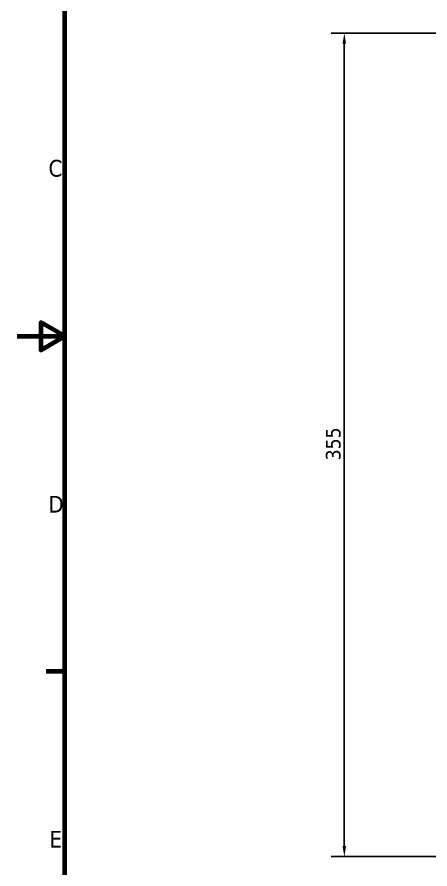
# Model space of a CAD drawing. Header units: millimetres. Extents: x 2121 to 4904, y 892 to 1933.
# Drawn here: x 2121.2 to 2299.4, y 1269.2 to 1636.4 of the extents above; entities that cross this region are included whole.
import ezdxf

# ---------------------------------------------------------------- set-up
doc = ezdxf.new("R2010")
doc.units = ezdxf.units.MM
doc.header["$LTSCALE"] = 1.8
doc.layers.add('경계(ISO)', color=7, linetype='Continuous', lineweight=70)
doc.layers.add('치수(ISO)', color=7, linetype='Continuous', lineweight=25)
doc.styles.add('주 문자 (ISO)', font='')
doc.styles.add('주 텍스트 (ISO)', font='')
doc.styles.get('주 문자 (ISO)').set_extended_font_data('Tahoma')
doc.styles.get('주 텍스트 (ISO)').set_extended_font_data('Tahoma')
doc.dimstyles.new('기본값 (ISO)', dxfattribs={"dimscale": 1.8, "dimtxt": 3.5, "dimasz": 2.5, "dimexe": 3.175, "dimexo": 0, "dimgap": 0.762, "dimtad": 1, "dimrnd": 1e-08, "dimzin": 0, "dimtxsty": '주 텍스트 (ISO)', "dimcen": 0.09, "dimdle": 10, "dimclrd": 256, "dimclre": 256, "dimclrt": 256, "dimazin": 0, "dimtfac": 1.001486, "dimtmove": 0, "dimatfit": 3, "dimfxl": 1, "dimtolj": 1, "dimtzin": 0, "dimlwd": -1, "dimlwe": -1, "dimarcsym": 0})

# ---------------------------------------------------------------- blocks, each defined once
blk = doc.blocks.new('경계 Default Border')
at = {"layer": '경계(ISO)'}
blk.add_line((10, 140), (6.1, 140), dxfattribs=at)
at = {"layer": '경계(ISO)', "flags": 128}
for points in [[(10, 10), (10, 410), (584, 410), (584, 10), (10, 10)], [(0, 210), (10, 210), (5, 212.89), (5, 207.11), (10, 210)]]:
    blk.add_lwpolyline(points, dxfattribs=at)
at = {"layer": '경계(ISO)', "char_height": 3.5, "attachment_point": 7, "style": '주 텍스트 (ISO)'}
for s, insert in [('C', (6.57, 243.25)), ('D', (6.56, 173.19)), ('E', (6.78, 103.25))]:
    blk.add_mtext(s, dxfattribs=dict(at, insert=insert))
blk = doc.blocks.new('*D740')
at = {"layer": 'Defpoints', "color": 0}
for p in [(2311.19, 1629.49), (2262.4, 1274.49), (2311.19, 1274.49)]:
    blk.add_point(p, dxfattribs=at)
at = {"layer": '치수(ISO)', "color": 7}
for p, q in [((2311.19, 1629.49), (2256.68, 1629.49)), ((2262.4, 1624.99), (2262.4, 1278.99)), ((2311.19, 1274.49), (2256.68, 1274.49))]:
    blk.add_line(p, q, dxfattribs=at)
for points in [[(2263.15, 1624.99), (2261.65, 1624.99), (2262.4, 1629.49)], [(2261.65, 1278.99), (2263.15, 1278.99), (2262.4, 1274.49)]]:
    blk.add_solid(points, dxfattribs=at)
at = {"layer": '치수(ISO)', "color": 7, "insert": (2254.46, 1445.33), "char_height": 6.3, "attachment_point": 1, "rotation": 90, "style": '주 문자 (ISO)'}
blk.add_mtext('\\A1;355', dxfattribs=at)

msp = doc.modelspace()

# ---------------------------------------------------------------- block references
at = {"color": 7, "xscale": 2.0655, "yscale": 2.0655, "zscale": 2.0655}
msp.add_blockref('경계 Default Border', (2121.178, 1065.062), dxfattribs=at)

# ---------------------------------------------------------------- dimensions: what is measured, and where the dimension line sits
at = {"layer": '치수(ISO)', "color": 7}
dim = msp.add_linear_dim(base=(2262.397, 1274.494), p1=(2311.191, 1629.494), p2=(2311.191, 1274.494), angle=90, dimstyle='기본값 (ISO)', override={"dimzin": 8, "dimdsep": 46, "dimtxsty": '주 문자 (ISO)', "dimclrd": 7, "dimclre": 7, "dimclrt": 7, "dimtofl": 0, "dimatfit": 1}, dxfattribs=at)
dim.commit()
dim.dimension.update_dxf_attribs({"geometry": '*D740', "text_midpoint": (2262.397, 1451.994), "dimtype": 160})

doc.saveas('drawing.dxf')
